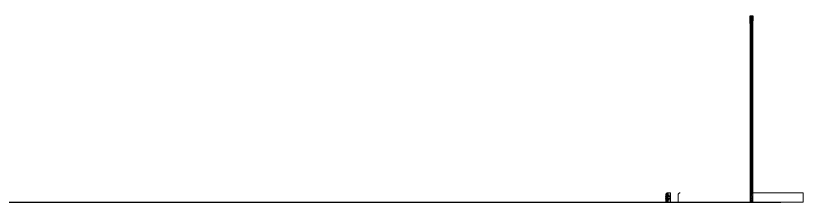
# Model space of a CAD drawing. Header units: inches. Extents: x 230831 to 416194, y 441295 to 526666.
# Drawn here: x 268579 to 281230, y 441295 to 444295 of the extents above; entities that cross this region are included whole.
import ezdxf

# ---------------------------------------------------------------- set-up
doc = ezdxf.new("R2010")
doc.units = ezdxf.units.IN
doc.header["$MEASUREMENT"] = 0
for name, color, linetype in [('8', 8, 'Continuous'), ('CQ marble hatch', 8, 'Continuous'), ('CQ SPOT DETAIL DIMENSION', 9, 'Continuous'), ('WOOD', 23, 'Continuous')]:
    doc.layers.add(name, color=color, linetype=linetype)
doc.layers.add('CQ Marble', color=6, linetype='Continuous', lineweight=0)
doc.layers.add('CQ Wood', color=30, linetype='Continuous', lineweight=0)

# ---------------------------------------------------------------- blocks, each defined once
blk = doc.blocks.new('wood panel sect')
at = {"lineweight": 0}
h = blk.add_hatch(dxfattribs=at)
h.set_pattern_fill('ANSI31', color=8, scale=40, angle=90)
h.set_pattern_definition([(135, (-8041.1136, 0), (-3.535533906, -3.535533906), [])])
edge = h.paths.add_edge_path()
edge.add_line((253474, 452417), (253519, 452417))
edge.add_line((253519, 452417), (253519, 452337))
edge.add_line((253519, 452337), (253511, 452337))
edge.add_arc((253505, 452330), 9.86, -73.0347, 51.2832, ccw=False)
edge.add_arc((253513, 452304), 17.4, 108.072, 126.9855)
edge.add_arc((253512, 452306), 14.7, 127.5657, 181.9807)
edge.add_line((253497, 452305), (253491, 452305))
edge.add_line((253491, 452305), (253491, 452303))
edge.add_arc((253491, 452298), 5.1, -180.1995, 89.8005, ccw=False)
edge.add_line((253486, 452298), (253484, 452298))
edge.add_line((253484, 452298), (253484, 452292))
edge.add_line((253484, 452292), (253474, 452292))
edge.add_line((253474, 452292), (253474, 452417))
edge = h.paths.add_edge_path()
edge.add_line((253514, 449567), (253514, 449572))
edge.add_line((253514, 449572), (253519, 449572))
edge.add_line((253519, 449572), (253519, 449572))
edge.add_line((253519, 449572), (253519, 449572))
edge.add_line((253519, 449572), (253519, 449647))
edge.add_line((253519, 449647), (253511, 449647))
edge.add_arc((253505, 449655), 9.86, 308.7168, 433.0347)
edge.add_arc((253513, 449681), 17.4, 233.0145, 251.928, ccw=False)
edge.add_arc((253512, 449678), 14.7, 178.0193, 232.4343, ccw=False)
edge.add_line((253497, 449679), (253491, 449679))
edge.add_line((253491, 449679), (253491, 449681))
edge.add_arc((253491, 449686), 5.1, 270.1995, 540.1995)
edge.add_line((253486, 449686), (253484, 449686))
edge.add_line((253484, 449686), (253484, 449692))
edge.add_line((253484, 449692), (253474, 449692))
edge.add_line((253474, 449692), (253474, 449567))
edge.add_line((253474, 449567), (253474, 449567))
edge.add_line((253474, 449567), (253514, 449567))
edge.add_arc((253519, 449567), 5, 179.9116, 180, ccw=False)
at = {"layer": 'CQ SPOT DETAIL DIMENSION', "color": 8, "lineweight": 0}
for p, q in [((253474, 449567, 0), (253474, 452292, 0)), ((253484, 449686, 0), (253484, 452298, 0)), ((253486, 449686, 0), (253486, 452298, 0)), ((253496, 449686, 0), (253496, 452298, 0)), ((253497, 449678, 0), (253497, 452305, 0)), ((253515, 449655, 0), (253515, 452330, 0)), ((253519, 449572, 0), (253519, 452337, 0))]:
    blk.add_line(p, q, dxfattribs=at)
at = {"layer": 'WOOD', "elevation": 0}
for points in [[(253474, 452417), (253519, 452417), (253519, 452337), (253511, 452337, -0.60275), (253508, 452320, 0.082713), (253503, 452317, 0.241995), (253497, 452305), (253491, 452305), (253491, 452303, -2.414214), (253486, 452298), (253484, 452298), (253484, 452292), (253474, 452292), (253474, 452417)], [(253514, 449567), (253514, 449572), (253519, 449572), (253519, 449647), (253511, 449647, 0.60275), (253508, 449664, -0.082713), (253503, 449667, -0.241995), (253497, 449679), (253491, 449679), (253491, 449681, 2.414214), (253486, 449686), (253484, 449686), (253484, 449692), (253474, 449692), (253474, 449567)]]:
    blk.add_lwpolyline(points, format="xyb", dxfattribs=at)
blk.add_lwpolyline([(253474, 449567), (253514, 449567)], dxfattribs=at)

msp = doc.modelspace()

# ---------------------------------------------------------------- hatches: boundary and pattern name
at = {"layer": 'CQ marble hatch', "ltscale": 1000}
h = msp.add_hatch(dxfattribs=at)
h.set_pattern_fill('ANSI36', color=256, scale=25, style=0)
h.set_pattern_definition([(45, (40692.6213, -8121.9684), (1.657281518, 6.0766989), [7.8125, -1.5625, 0, -1.5625])])
edge = h.paths.add_edge_path()
edge.add_line((279052.27, 441295.208), (279052.27, 441445.212))
edge.add_line((279052.27, 441445.212), (279037.27, 441445.212))
edge.add_line((279037.27, 441445.212), (279037.27, 441440.212))
edge.add_arc((279037.27, 441430.212), 10, 90, 180)
edge.add_line((279027.27, 441430.212), (279022.27, 441430.212))
edge.add_line((279022.27, 441430.212), (279022.27, 441295.208))
edge.add_line((279022.27, 441295.208), (279052.27, 441295.208))
at = {"layer": 'CQ SPOT DETAIL DIMENSION', "lineweight": 0}
h = msp.add_hatch(dxfattribs=at)
h.set_pattern_fill('AR-SAND', color=8, scale=5)
h.set_pattern_definition([(37.5, (32893.703, -8121.985), (-0.31496679, 9.63411885), [0, -7.6, 0, -8.5, 0, -8.125]), (7.5, (32893.703, -8121.985), (8.84888353, 14.11073033), [0, -4.1, 0, -6.85, 0, -2.625]), (327.5, (32887.553, -8121.985), (15.57070931, 0.02829527), [0, -2.5, 0, -9, 0, -11.75]), (317.5, (32887.553, -8121.985), (15.03063302, 4.38837782), [0, -1.25, 0, -5.9, 0, -6.75])])
h.paths.add_polyline_path([(280394.58, 441445.191), (280419.58, 441445.191), (280419.58, 441295.191), (280394.58, 441295.191)])

# ---------------------------------------------------------------- linework, layer by layer
at = {"layer": '8', "color": 6, "lineweight": 0, "ltscale": 5, "elevation": -0.001}
msp.add_lwpolyline([(279251.38, 441445.037), (279236.38, 441445.037), (279236.38, 441440.037, 0.414213562), (279226.38, 441430.037), (279221.38, 441430.037), (279221.38, 441295.033), (279251.38, 441295.033)], format="xyb", dxfattribs=at)
at = {"layer": '8', "color": 6, "lineweight": 0, "ltscale": 5}
msp.add_lwpolyline([(280394.58, 441445.191), (280419.58, 441445.191), (280419.58, 441295.191), (280394.58, 441295.191)], close=True, dxfattribs=at)
at = {"layer": '8', "color": 6, "lineweight": 0, "ltscale": 5, "elevation": -0.001}
msp.add_lwpolyline([(280419.579, 441445.183), (281229.512, 441445.183), (281229.512, 441295.183), (280419.579, 441295.183)], close=True, dxfattribs=at)
at = {"layer": 'CQ Marble', "color": 6, "lineweight": 0, "ltscale": 5, "elevation": -0.001}
msp.add_lwpolyline([(279052.27, 441295.208), (279052.27, 441445.212), (279037.27, 441445.212), (279037.27, 441440.212, 0.414213562), (279027.27, 441430.212), (279022.27, 441430.212), (279022.27, 441295.208), (279052.27, 441295.208)], format="xyb", dxfattribs=at)
at = {"layer": 'CQ SPOT DETAIL DIMENSION'}
msp.add_line((249453.723, 441295.183, -0.001), (280870.847, 441295.183, -0.001), dxfattribs=at)
at = {"layer": 'CQ Wood'}
for p, q in [((279052.27, 441445.062, -0.001), (279097.192, 441295.208, -0.001)), ((279097.192, 441445.062, -0.001), (279052.27, 441295.208, -0.001)), ((280392.575, 441445.183, 0), (280374.575, 441295.183, 0)), ((280374.575, 441445.183, 0), (280392.575, 441295.183, 0))]:
    msp.add_line(p, q, dxfattribs=at)
for points, elevation in [([(279052.27, 441445.062), (279097.192, 441445.062), (279097.192, 441295.208), (279052.27, 441295.208)], -0.001), ([(280374.575, 441445.183), (280392.575, 441445.183), (280392.575, 441295.183), (280374.575, 441295.183)], 0)]:
    msp.add_lwpolyline(points, close=True, dxfattribs=dict(at, elevation=elevation))

# ---------------------------------------------------------------- block references
at = {"layer": 'CQ SPOT DETAIL DIMENSION', "color": 2}
msp.add_blockref('wood panel sect', (26900.444, -8121.994, -0.001), dxfattribs=at)

doc.saveas('drawing.dxf')
